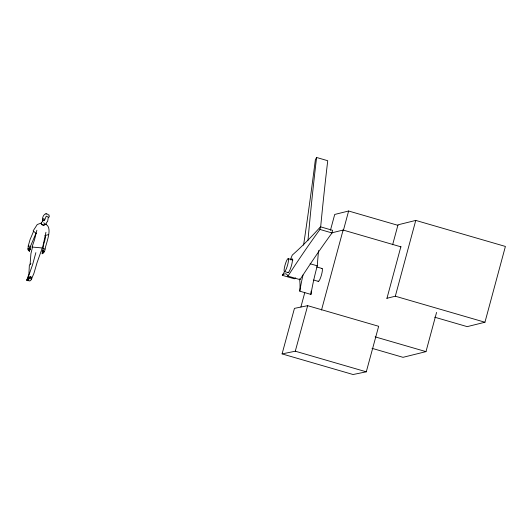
<?xml version="1.0" encoding="UTF-8"?>
<svg xmlns="http://www.w3.org/2000/svg" width="532" height="532" viewBox="0 0 532 532"><rect width="100%" height="100%" fill="white"/><g stroke="black" fill="none" stroke-linecap="round" stroke-linejoin="round"><path stroke-width="0.8" d="M31.607 279.12L31.627 278.249L30.75 277.212L30.065 277.086L28.888 277.837L27.997 280.504L29.825 280.982C31.308 280.264 32.538 278.09 31.036 276.773L30.031 276.62L28.801 277.664L28.529 279.26L28.914 280.051L27.997 280.504M30.111 264.211L30.909 253.771L32.505 247.087L42.513 247.978L45.938 232.265M45.173 235.516C46.889 238.476 39.92 250.047 45.067 249.023C44.994 250.905 44.016 253.112 42.168 253.737M43.777 222.689L44.602 223.912C53.785 226.213 46.071 242.991 45.067 249.023M27.997 248.856L28.382 250.386M287.932 276.128A1405.458 254.768 -73.8 0 1 319.938 229.445L320.483 226.812L332.56 230.323L332.015 232.95A1405.458 254.768 -73.8 0 0 300.001 279.632L287.932 276.128A62.244 11.285 -73.8 0 0 282.306 275.317A62.244 11.285 -73.8 0 0 284.673 271.34M32.505 247.087L31.993 247.194L34.56 239.619L36.861 230.216M35.97 233.329L30.484 246.296L28.502 246.13L27.91 248.524L28.409 250.506C31.215 252.873 28.389 248.77 29.679 247.52L29.745 249.255L30.391 249.761L30.377 246.256M300.906 306.964L304.796 292.553M330.432 230.323L334.714 214.456L348.626 211.011L398.022 225.349M321.508 310.076L343.107 230.043L401.115 246.888M343.273 230.841L348.626 211.011M392.629 244.76L398.009 224.817L415.765 220.414L505.4 246.442L484.951 322.239L467.196 326.635L434.671 317.192M386.957 298.286L400.842 246.808M386.824 298.312L395.316 296.211L415.765 220.414M372.014 348.32L403.01 357.324L425.986 351.632L436.566 312.41M282.08 353.906L294.449 308.374L307.662 305.674L378.658 326.289L366.289 371.821L353.075 374.521L282.08 353.906L295.287 351.206L366.289 371.821M295.287 351.206L307.662 305.674M42.274 247.912L37.047 262.682L33.948 273.302L31.74 278.469M35.87 252.64L32.645 264.497L28.302 276.879L27.957 279.766L28.668 279.513M43.165 220.388L41.177 223.221L41.463 224.524L43.431 225.382L45.991 224.105M33.576 231.327L30.105 239.513L28.083 246.429L28.502 246.13M28.282 280.723L26.7 280.55L26.6 279.872L28.09 278.675M320.636 227.231A1403.895 254.482 -73.8 0 1 327.732 160.717L316.587 157.479L315.343 159.853A1403.895 254.482 -73.8 0 1 303.572 245.159M43.996 251.583L42.081 253.811L43.331 250.353L42.387 252.481C41.489 252.288 42.859 249.648 43.225 248.883M28.548 278.974L30.118 278.03L31.441 279.347M45.918 224.072L46.936 222.004L47.581 221.731L48.332 217.176L46.237 216.112L44.415 220.694L44.043 218.692L43.232 218.758C42.992 219.231 42.899 221.319 43.744 220.674M48.332 217.176L49.024 217.182L49.323 216.458L48.931 214.888L48.306 214.995L47.747 214.157L46.018 214.017L46.257 213.545C43.072 214.443 42.148 218.113 42.553 220.953M30.916 263.726L29.373 265.135L28.868 274.359L27.198 278.775L27.617 278.682M45.779 224.311L44.03 224.996L41.463 224.524M48.226 234.698L45.074 235.523M332.015 232.79L343.107 230.043M26.6 279.872L28.043 280.025M41.503 222.961L37.247 224.524L33.137 230.908L36.123 233.349M319.938 229.445L332.015 232.95M310.096 263.752L317.265 265.834A62.244 11.285 -73.8 0 0 310.947 294.422L299.802 291.184A62.244 11.285 -73.8 0 0 299.489 279.054M288.184 258.658A6.71 1.217 -73.8 0 1 286.356 268.673A6.71 1.217 -73.8 0 1 284.367 267.955A6.71 1.217 -73.8 0 1 288.184 258.658L292.919 260.035M316.573 266.904L322.093 268.507M395.316 296.211L484.951 322.239M284.421 271.533L288.364 272.677M313.594 280.005L318.322 281.375M282.306 275.317L294.382 278.821A62.244 11.285 -73.8 0 1 295.606 277.91M375.127 336.862L425.986 351.632M29.573 251.157L28.422 248.743M307.981 240.391A1403.895 254.482 -73.8 0 1 316.587 157.479M299.802 291.184A62.244 11.285 -73.8 0 1 303.001 275.017M317.265 265.834A1403.895 254.482 -73.8 0 1 318.522 250.572M311.134 291.117A62.244 11.285 -73.8 0 1 310.947 294.422M321.727 268.613A6.71 1.217 -73.8 0 1 321.355 275.357A6.71 1.217 -73.8 0 1 318.089 281.049M290.558 259.197A62.244 11.285 -73.8 0 0 292.274 255.094A1405.458 254.768 -73.8 0 0 320.483 226.812M290.884 260.028A7.129 1.29 -73.8 0 1 291.849 264.065A7.129 1.29 -73.8 0 1 287.985 272.377M299.709 278.994A62.244 11.285 -73.8 0 1 300.001 279.632"/></g></svg>
